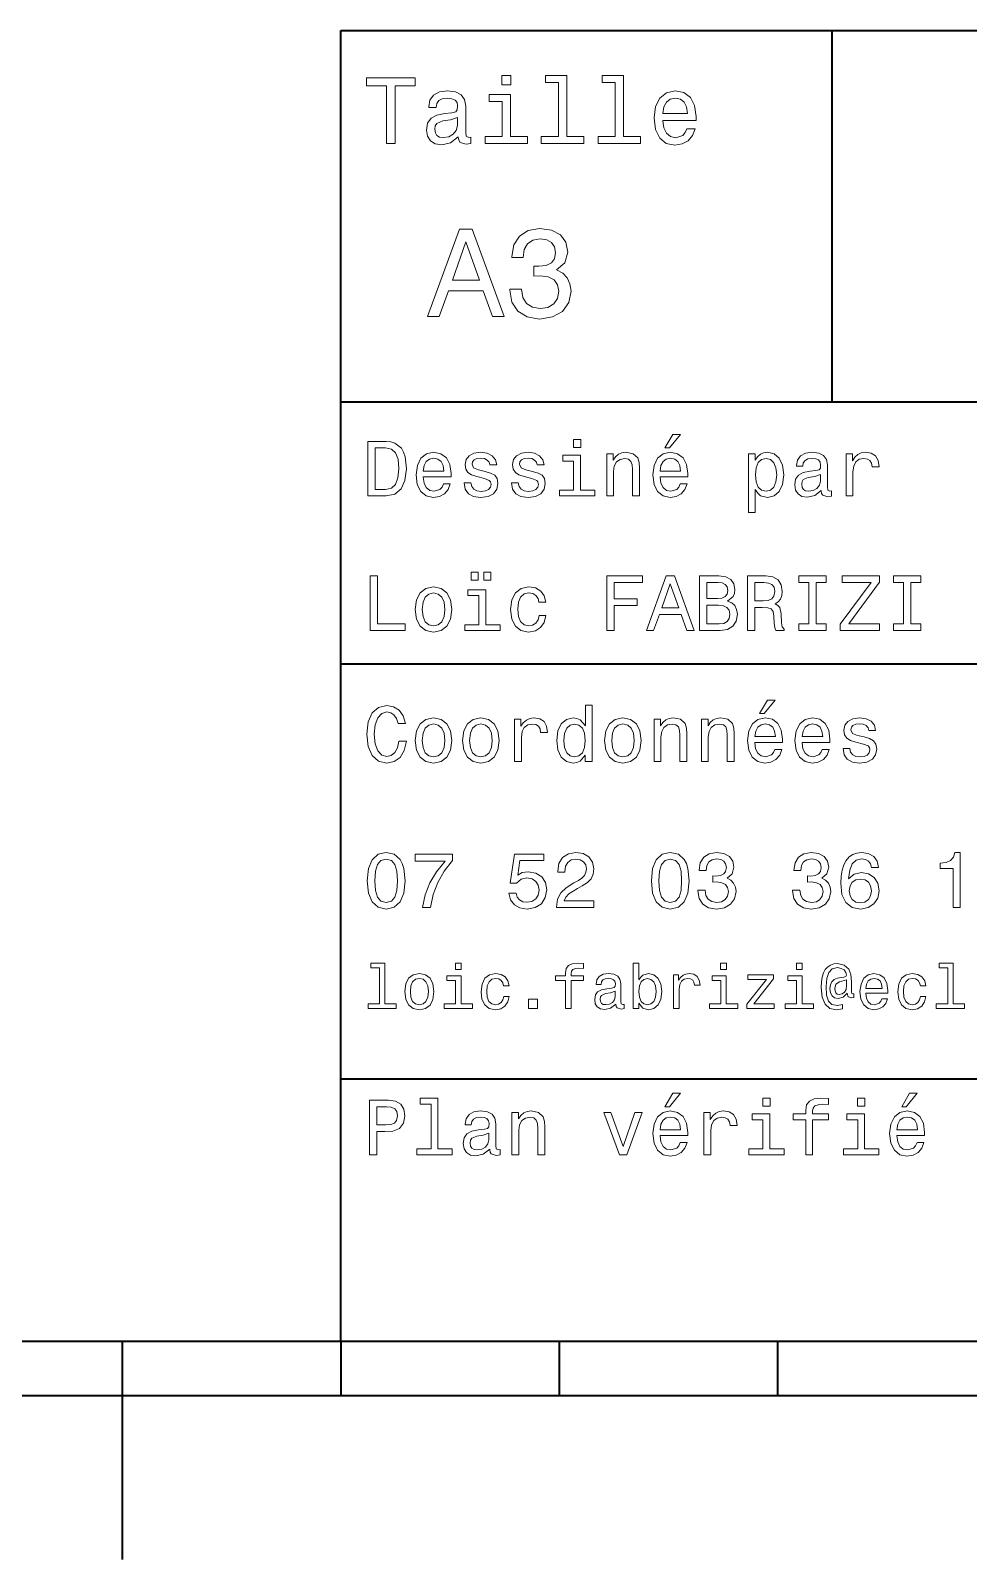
# Model space of a CAD drawing. Extents: x 0 to 420, y 0 to 297.
# Drawn here: x 205.8 to 248.7, y 0 to 70 of the extents above; entities that cross this region are included whole.
import ezdxf

# ---------------------------------------------------------------- set-up
doc = ezdxf.new("R2010")
doc.units = 0

msp = doc.modelspace()

# ---------------------------------------------------------------- linework, layer by layer
at = {"color": 7, "lineweight": 35}
for p, q in [((220, 10), (220, 70)), ((220, 70), (410, 70)), ((220, 53), (285, 53)), ((220, 41), (285, 41)), ((220, 22), (285, 22)), ((10, 10), (410, 10)), ((220, 10), (410, 10)), ((110, 7.5), (310, 7.5))]:
    msp.add_line(p, q, dxfattribs=at)
at = {"color": 7, "lineweight": 35, "ltscale": 0.425}
msp.add_line((242.5, 53), (242.5, 70), dxfattribs=at)
at = {"color": 7, "lineweight": 35, "ltscale": 0.25}
msp.add_line((210, 10), (210, 0), dxfattribs=at)
at = {"color": 7, "lineweight": 35, "ltscale": 0.0625}
for p, q in [((220, 10), (220, 7.5)), ((230, 10), (230, 7.5)), ((240, 10), (240, 7.5))]:
    msp.add_line(p, q, dxfattribs=at)
at = {"color": 7, "lineweight": 13}
for points in [[(227.786743, 67.940918), (227.38472, 67.940918), (227.38472, 67.508644), (227.786743, 67.508644)], [(229.969742, 67.621033), (229.969742, 65.157059), (229.187317, 65.157059), (229.187317, 64.837173), (231.128235, 64.837173), (231.128235, 65.157059), (230.350143, 65.157059), (230.350143, 67.940918), (229.373199, 67.940918), (229.373199, 67.621033)], [(232.572052, 67.621033), (232.572052, 65.157059), (231.789627, 65.157059), (231.789627, 64.837173), (233.730545, 64.837173), (233.730545, 65.157059), (232.952454, 65.157059), (232.952454, 67.940918), (231.97551, 67.940918), (231.97551, 67.621033)], [(222.10231, 64.837173), (222.5, 64.837173), (222.5, 67.47406), (223.407776, 67.47406), (223.407776, 67.837173), (221.190201, 67.837173), (221.190201, 67.47406), (222.10231, 67.47406)], [(225.387604, 65.139771), (225.387604, 65.126801), (225.409225, 64.979828), (225.47406, 64.876076), (225.746399, 64.793945), (225.958206, 64.828529), (225.958206, 65.122475), (225.867432, 65.109505), (225.746399, 65.165703), (225.724777, 65.338615), (225.724777, 66.540344), (225.672913, 66.84726), (225.521606, 67.0634), (225.257919, 67.193085), (224.886169, 67.240631), (224.523056, 67.188759), (224.255051, 67.041786), (224.086456, 66.812675), (224.030258, 66.510086), (224.030258, 66.484146), (224.371765, 66.484146), (224.402023, 66.665703), (224.497116, 66.795387), (224.65274, 66.873199), (224.873199, 66.903458), (225.085022, 66.881844), (225.236313, 66.817001), (225.327087, 66.704605), (225.357346, 66.548988), (225.340057, 66.367432), (225.270889, 66.276657), (225.097977, 66.233429), (224.773773, 66.198845), (224.402023, 66.121033), (224.138336, 65.982704), (223.982712, 65.766571), (223.935165, 65.446686), (223.978394, 65.161385), (224.112396, 64.949562), (224.328537, 64.815559), (224.626801, 64.768013), (225.028824, 64.858788)], [(234.750717, 65.887604), (236.272339, 65.887604), (236.276657, 66.064842), (236.207489, 66.561958), (236.017288, 66.933716), (235.714691, 67.158501), (235.312683, 67.240631), (234.919312, 67.154175), (234.616714, 66.912102), (234.422195, 66.51873), (234.353027, 66), (234.417862, 65.4683), (234.612396, 65.079247), (234.91066, 64.837173), (235.299713, 64.755043), (235.636887, 64.811234), (235.913544, 64.958214), (236.116714, 65.191643), (236.233429, 65.502876), (235.857346, 65.502876), (235.779541, 65.329971), (235.667145, 65.200287), (235.34726, 65.096542), (235.100861, 65.144089), (234.914993, 65.295387), (234.793945, 65.541786), (234.750717, 65.874634)], [(227.773773, 65.157059), (227.773773, 67.080688), (226.796829, 67.080688), (226.796829, 66.756485), (227.393372, 66.756485), (227.393372, 65.157059), (226.61528, 65.157059), (226.61528, 64.837173), (228.560516, 64.837173), (228.560516, 65.157059)], [(234.750717, 66.207489), (234.798279, 66.50576), (234.914993, 66.726219), (235.092224, 66.860229), (235.325653, 66.907776), (235.554749, 66.860229), (235.731995, 66.726219), (235.840057, 66.50576), (235.878967, 66.207489)], [(225.344376, 65.649857), (225.292511, 65.425072), (225.154175, 65.252159), (224.946686, 65.139771), (224.69165, 65.100861), (224.527374, 65.122475), (224.41066, 65.191643), (224.337173, 65.312675), (224.315567, 65.481262), (224.332855, 65.632561), (224.402023, 65.740631), (224.67868, 65.861671), (225.028824, 65.913544), (225.344376, 66.017288)], [(223.982712, 56.9049), (224.51297, 56.9049), (224.933716, 58.080692), (226.530258, 58.080692), (226.951004, 56.9049), (227.492798, 56.9049), (226.028824, 60.910664), (225.440918, 60.910664)], [(227.752167, 58.161385), (227.752167, 58.121037), (227.844376, 57.567722), (228.11528, 57.152737), (228.541794, 56.887608), (229.106628, 56.789627), (229.706055, 56.887608), (230.155624, 57.141212), (230.443802, 57.54467), (230.547546, 58.0634), (230.501434, 58.403458), (230.374634, 58.680115), (230.167145, 58.893372), (229.890488, 59.048992), (230.265137, 59.360229), (230.39769, 59.855907), (230.311234, 60.305477), (230.0634, 60.645535), (229.659943, 60.858791), (229.106628, 60.933716), (228.587891, 60.841499), (228.190201, 60.587898), (227.930832, 60.184437), (227.844376, 59.648415), (227.844376, 59.60807), (228.357346, 59.60807), (228.403458, 59.976944), (228.553314, 60.242077), (228.795395, 60.403458), (229.135452, 60.461094), (229.435165, 60.414986), (229.654175, 60.293949), (229.786743, 60.097984), (229.838623, 59.832855), (229.786743, 59.550434), (229.648422, 59.360229), (229.406342, 59.244957), (229.077805, 59.210377), (228.853027, 59.216141), (228.853027, 58.760807), (229.135452, 58.772335), (229.498566, 58.720463), (229.769455, 58.582134), (229.930832, 58.357349), (229.98848, 58.0634), (229.925079, 57.729107), (229.757919, 57.48127), (229.492798, 57.325649), (229.141205, 57.273777), (228.778091, 57.331413), (228.51297, 57.504322), (228.345825, 57.780979), (228.282425, 58.161385)], [(225.118149, 58.570606), (225.734863, 60.334293), (226.351578, 58.570606)], [(222.080688, 51.190563), (221.248566, 51.190563), (221.248566, 48.690563), (222.080688, 48.690563), (222.473343, 48.769814), (222.765137, 49.011169), (222.945251, 49.40382), (223.010086, 49.940563), (222.952454, 50.488113), (222.880402, 50.70425), (222.779541, 50.877163), (222.487747, 51.111313), (222.296829, 51.168949)], [(230.992798, 51.27702), (230.657776, 51.27702), (230.657776, 50.916786), (230.992798, 50.916786)], [(234.84726, 50.88797), (235.059799, 50.88797), (235.560516, 51.500362), (235.207489, 51.500362)], [(222.055481, 50.891571), (222.329254, 50.837536), (222.516571, 50.671829), (222.628235, 50.376442), (222.664261, 49.940563), (222.624634, 49.519093), (222.51297, 49.223705), (222.322052, 49.047192), (222.055481, 48.989555), (221.583572, 48.989555), (221.583572, 50.891571)], [(223.784576, 49.565922), (225.052597, 49.565922), (225.056198, 49.713619), (224.998566, 50.127884), (224.840057, 50.437683), (224.587891, 50.625), (224.252884, 50.693443), (223.925079, 50.621399), (223.672913, 50.41967), (223.510803, 50.091862), (223.453171, 49.659584), (223.507202, 49.216499), (223.669312, 48.892292), (223.917862, 48.690563), (224.242081, 48.62212), (224.523056, 48.668949), (224.753601, 48.791428), (224.922913, 48.98595), (225.020172, 49.245319), (224.706772, 49.245319), (224.641937, 49.101227), (224.548264, 48.993156), (224.281708, 48.9067), (224.07637, 48.946327), (223.921463, 49.072407), (223.820602, 49.27774), (223.784576, 49.555115)], [(223.784576, 49.832493), (223.824203, 50.081055), (223.921463, 50.264771), (224.069168, 50.376442), (224.263687, 50.416069), (224.454605, 50.376442), (224.60231, 50.264771), (224.692368, 50.081055), (224.724777, 49.832493)], [(226.623199, 49.818085), (226.317001, 49.890129), (226.090057, 49.972984), (226.014404, 50.142292), (226.036026, 50.261169), (226.111664, 50.347622), (226.234146, 50.401657), (226.41066, 50.423271), (226.579971, 50.401657), (226.713257, 50.336815), (226.799713, 50.239555), (226.835739, 50.109871), (227.145538, 50.109871), (227.145538, 50.117077), (227.091492, 50.351227), (226.943802, 50.534943), (226.713257, 50.650219), (226.41066, 50.693443), (226.104462, 50.650219), (225.881119, 50.531342), (225.740631, 50.354828), (225.697403, 50.131485), (225.729828, 49.915348), (225.830688, 49.76405), (225.996399, 49.655983), (226.237747, 49.580334), (226.590775, 49.493877), (226.806915, 49.40382), (226.864548, 49.331772), (226.886169, 49.223705), (226.853745, 49.09042), (226.767288, 48.989555), (226.626801, 48.924713), (226.439484, 48.903099), (226.241348, 48.924713), (226.09726, 49.000362), (226, 49.122841), (225.960373, 49.292149), (225.654175, 49.292149), (225.704605, 49.003963), (225.85231, 48.795029), (226.086456, 48.668949), (226.41066, 48.62212), (226.749283, 48.668949), (226.997833, 48.795029), (227.149139, 48.996758), (227.203171, 49.259727), (227.163544, 49.486671), (227.05188, 49.641571), (226.868149, 49.742435)], [(228.791794, 49.818085), (228.485596, 49.890129), (228.258652, 49.972984), (228.182999, 50.142292), (228.204605, 50.261169), (228.280258, 50.347622), (228.40274, 50.401657), (228.579254, 50.423271), (228.748566, 50.401657), (228.881851, 50.336815), (228.968292, 50.239555), (229.004318, 50.109871), (229.314117, 50.109871), (229.314117, 50.117077), (229.260086, 50.351227), (229.112396, 50.534943), (228.881851, 50.650219), (228.579254, 50.693443), (228.273056, 50.650219), (228.049713, 50.531342), (227.909225, 50.354828), (227.865997, 50.131485), (227.898422, 49.915348), (227.999283, 49.76405), (228.164993, 49.655983), (228.406342, 49.580334), (228.759369, 49.493877), (228.97551, 49.40382), (229.033142, 49.331772), (229.054749, 49.223705), (229.022339, 49.09042), (228.935883, 48.989555), (228.795395, 48.924713), (228.608063, 48.903099), (228.409943, 48.924713), (228.265854, 49.000362), (228.168594, 49.122841), (228.128967, 49.292149), (227.822769, 49.292149), (227.873199, 49.003963), (228.020889, 48.795029), (228.255051, 48.668949), (228.579254, 48.62212), (228.917862, 48.668949), (229.166428, 48.795029), (229.317719, 48.996758), (229.371765, 49.259727), (229.332138, 49.486671), (229.220459, 49.641571), (229.036743, 49.742435)], [(230.981995, 48.957134), (230.981995, 50.560158), (230.167862, 50.560158), (230.167862, 50.289986), (230.664978, 50.289986), (230.664978, 48.957134), (230.016571, 48.957134), (230.016571, 48.690563), (231.637604, 48.690563), (231.637604, 48.957134)], [(232.181549, 48.690563), (232.498566, 48.690563), (232.498566, 49.807278), (232.530975, 50.063042), (232.635452, 50.250362), (232.797546, 50.365635), (233.013687, 50.408863), (233.1866, 50.372841), (233.294662, 50.275578), (233.348709, 50.113472), (233.366714, 49.897335), (233.366714, 48.690563), (233.683716, 48.690563), (233.683716, 49.962177), (233.669312, 50.217941), (233.604462, 50.430477), (233.391937, 50.625), (233.060516, 50.693443), (232.876801, 50.668228), (232.721909, 50.599785), (232.588623, 50.484512), (232.484146, 50.329613), (232.484146, 50.625), (232.181549, 50.625)], [(234.627518, 49.565922), (235.895538, 49.565922), (235.899139, 49.713619), (235.841492, 50.127884), (235.682999, 50.437683), (235.430832, 50.625), (235.095825, 50.693443), (234.768005, 50.621399), (234.515854, 50.41967), (234.353745, 50.091862), (234.296112, 49.659584), (234.350143, 49.216499), (234.512253, 48.892292), (234.760803, 48.690563), (235.085022, 48.62212), (235.365997, 48.668949), (235.596542, 48.791428), (235.765854, 48.98595), (235.863113, 49.245319), (235.549713, 49.245319), (235.484863, 49.101227), (235.391205, 48.993156), (235.124634, 48.9067), (234.919312, 48.946327), (234.764404, 49.072407), (234.663544, 49.27774), (234.627518, 49.555115)], [(234.627518, 49.832493), (234.667145, 50.081055), (234.764404, 50.264771), (234.912109, 50.376442), (235.106628, 50.416069), (235.297546, 50.376442), (235.445251, 50.264771), (235.535309, 50.081055), (235.567719, 49.832493)], [(238.986313, 50.326012), (238.986313, 50.625), (238.669312, 50.625), (238.669312, 47.941284), (238.986313, 47.941284), (238.986313, 48.98595), (239.097977, 48.816643), (239.22406, 48.704971), (239.541061, 48.62212), (239.843658, 48.690563), (240.081406, 48.895893), (240.236313, 49.2201), (240.293945, 49.659584), (240.236313, 50.095463), (240.081406, 50.41967), (239.843658, 50.621399), (239.541061, 50.693443), (239.368164, 50.671829), (239.220459, 50.603386), (239.094376, 50.488113)], [(239.48703, 48.9067), (239.27449, 48.953533), (239.119598, 49.097622), (239.022339, 49.331772), (238.989914, 49.659584), (239.022339, 49.983791), (239.119598, 50.217941), (239.27449, 50.358429), (239.48703, 50.408863), (239.681549, 50.358429), (239.836456, 50.21434), (239.933716, 49.98019), (239.969742, 49.659584), (239.933716, 49.335377), (239.836456, 49.097622), (239.681549, 48.953533)], [(242.005051, 48.942726), (242.005051, 48.931919), (242.023056, 48.809441), (242.077087, 48.722984), (242.304031, 48.654541), (242.480545, 48.683357), (242.480545, 48.928314), (242.404907, 48.917507), (242.304031, 48.96434), (242.286026, 49.108429), (242.286026, 50.109871), (242.242798, 50.365635), (242.116714, 50.54575), (241.896973, 50.65382), (241.587173, 50.693443), (241.284576, 50.650219), (241.061234, 50.52774), (240.920746, 50.336815), (240.873917, 50.084656), (240.873917, 50.063042), (241.158508, 50.063042), (241.183716, 50.21434), (241.26297, 50.322407), (241.392654, 50.387249), (241.57637, 50.412464), (241.752884, 50.394455), (241.878967, 50.34042), (241.95462, 50.246758), (241.979828, 50.117077), (241.965424, 49.965778), (241.907776, 49.890129), (241.763687, 49.854107), (241.493515, 49.825291), (241.183716, 49.760448), (240.963974, 49.645176), (240.83429, 49.465057), (240.794678, 49.19849), (240.830688, 48.960735), (240.942368, 48.784222), (241.122482, 48.67255), (241.371033, 48.632927), (241.706055, 48.708576)], [(243.143372, 48.690563), (243.460373, 48.690563), (243.460373, 49.796471), (243.492798, 50.063042), (243.590057, 50.253963), (243.748566, 50.369236), (243.96109, 50.408863), (244.119598, 50.383648), (244.23848, 50.3116), (244.310516, 50.189121), (244.335739, 50.023415), (244.656342, 50.023415), (244.613113, 50.315205), (244.494232, 50.524136), (244.296112, 50.650219), (244.02594, 50.693443), (243.842224, 50.664627), (243.683716, 50.592579), (243.543228, 50.4701), (243.431564, 50.304398), (243.431564, 50.625), (243.143372, 50.625)], [(241.969025, 49.367798), (241.925797, 49.180477), (241.810516, 49.036385), (241.637604, 48.942726), (241.425079, 48.910305), (241.288177, 48.928314), (241.190918, 48.98595), (241.129684, 49.086815), (241.111679, 49.227306), (241.126083, 49.353386), (241.183716, 49.443443), (241.414261, 49.544312), (241.706055, 49.587536), (241.969025, 49.673992)], [(221.353027, 42.530979), (222.959656, 42.530979), (222.959656, 42.833572), (221.684433, 42.833572), (221.684433, 45.030979), (221.353027, 45.030979)], [(225.974777, 44.82925), (226.295395, 44.82925), (226.295395, 45.200287), (225.974777, 45.200287)], [(226.554749, 44.82925), (226.875366, 44.82925), (226.875366, 45.200287), (226.554749, 45.200287)], [(232.188766, 42.530979), (232.523773, 42.530979), (232.523773, 43.680115), (233.575653, 43.680115), (233.575653, 43.979107), (232.523773, 43.979107), (232.523773, 44.728386), (233.817001, 44.728386), (233.817001, 45.030979), (232.188766, 45.030979)], [(234.000717, 42.530979), (234.332138, 42.530979), (234.595093, 43.26585), (235.592941, 43.26585), (235.855911, 42.530979), (236.194519, 42.530979), (235.279541, 45.03458), (234.912109, 45.03458)], [(237.714691, 43.881844), (237.966858, 44.090778), (238.031708, 44.231266), (238.053314, 44.404179), (238.006485, 44.674351), (237.865997, 44.868874), (237.639053, 44.987751), (237.322052, 45.030979), (236.432281, 45.030979), (236.432281, 42.530979), (237.372482, 42.530979), (237.707489, 42.581413), (237.956055, 42.729107), (238.110947, 42.963257), (238.164978, 43.280258), (238.132568, 43.492794), (238.046112, 43.669308), (237.905624, 43.798992)], [(238.629684, 42.530979), (238.964691, 42.530979), (238.964691, 43.586456), (239.306915, 43.586456), (239.559082, 43.575649), (239.717575, 43.525215), (239.804031, 43.406338), (239.840057, 43.193802), (239.858063, 42.869595), (239.879684, 42.657059), (239.922913, 42.530979), (240.301147, 42.530979), (240.301147, 42.599422), (240.218292, 42.700287), (240.189484, 42.887608), (240.164261, 43.291065), (240.103027, 43.590057), (240.020172, 43.683716), (239.890488, 43.752159), (240.034576, 43.842216), (240.135452, 43.9683), (240.200287, 44.126801), (240.221909, 44.317722), (240.171478, 44.620316), (240.027374, 44.84726), (239.789627, 44.98415), (239.465424, 45.030979), (238.629684, 45.030979)], [(241.435883, 42.833572), (240.974792, 42.833572), (240.974792, 42.530979), (242.228394, 42.530979), (242.228394, 42.833572), (241.767288, 42.833572), (241.767288, 44.728386), (242.228394, 44.728386), (242.228394, 45.030979), (240.974792, 45.030979), (240.974792, 44.728386), (241.435883, 44.728386)], [(242.873199, 42.530979), (244.667145, 42.530979), (244.667145, 42.833572), (243.269455, 42.833572), (244.667145, 44.746399), (244.667145, 45.030979), (242.970459, 45.030979), (242.970459, 44.728386), (244.292511, 44.728386), (242.873199, 42.819164)], [(245.773056, 42.833572), (245.311966, 42.833572), (245.311966, 42.530979), (246.565567, 42.530979), (246.565567, 42.833572), (246.104462, 42.833572), (246.104462, 44.728386), (246.565567, 44.728386), (246.565567, 45.030979), (245.311966, 45.030979), (245.311966, 44.728386), (245.773056, 44.728386)], [(223.413544, 43.496399), (223.471176, 43.056915), (223.636887, 42.732708), (223.899857, 42.530979), (224.252884, 42.462536), (224.60231, 42.530979), (224.86528, 42.729107), (225.030975, 43.053314), (225.092224, 43.496399), (225.030975, 43.935879), (224.86528, 44.263687), (224.60231, 44.461815), (224.252884, 44.533859), (223.899857, 44.461815), (223.636887, 44.260086), (223.471176, 43.935879)], [(223.737747, 43.5), (223.770172, 43.824207), (223.871033, 44.058357), (224.033142, 44.20245), (224.252884, 44.25288), (224.469025, 44.20245), (224.631119, 44.061958), (224.731995, 43.824207), (224.768005, 43.5), (224.731995, 43.172188), (224.631119, 42.934437), (224.469025, 42.790344), (224.252884, 42.743515), (224.033142, 42.790344), (223.871033, 42.934437), (223.770172, 43.172188)], [(226.644806, 42.79755), (226.644806, 44.400574), (225.830688, 44.400574), (225.830688, 44.130402), (226.327805, 44.130402), (226.327805, 42.79755), (225.679398, 42.79755), (225.679398, 42.530979), (227.30043, 42.530979), (227.30043, 42.79755)], [(229.07637, 43.824207), (229.389771, 43.824207), (229.324921, 44.112392), (229.170029, 44.339336), (228.92868, 44.479828), (228.61528, 44.533859), (228.269455, 44.461815), (228.006485, 44.260086), (227.840775, 43.932278), (227.783142, 43.492794), (227.837173, 43.056915), (227.999283, 42.732708), (228.255051, 42.530979), (228.604462, 42.462536), (228.914261, 42.516571), (229.155624, 42.667866), (229.32132, 42.905621), (229.393372, 43.222622), (229.090775, 43.222622), (229.036743, 43.020893), (228.935883, 42.869595), (228.791794, 42.775936), (228.61528, 42.747116), (228.395538, 42.793949), (228.23703, 42.938038), (228.139771, 43.172188), (228.107346, 43.503601), (228.139771, 43.827808), (228.240631, 44.061958), (228.40274, 44.206051), (228.61528, 44.256485), (228.802597, 44.224064), (228.943085, 44.141209), (229.036743, 44.004322)], [(234.710373, 43.572044), (235.095825, 44.674351), (235.481262, 43.572044)], [(237.253601, 43.993515), (236.763687, 43.993515), (236.763687, 44.731987), (237.282425, 44.731987), (237.476944, 44.710373), (237.613831, 44.645531), (237.696686, 44.533859), (237.72551, 44.368156), (237.693085, 44.20245), (237.606628, 44.087173), (237.458939, 44.015129)], [(239.371765, 44.724785), (239.591492, 44.703171), (239.746399, 44.634727), (239.843658, 44.508644), (239.876083, 44.310516), (239.840057, 44.101585), (239.742798, 43.975502), (239.577087, 43.910664), (239.350143, 43.892651), (238.964691, 43.892651), (238.964691, 44.724785)], [(237.332855, 42.829971), (236.763687, 42.829971), (236.763687, 43.690922), (237.30043, 43.690922), (237.527374, 43.665707), (237.689484, 43.590057), (237.786743, 43.460373), (237.819168, 43.273052), (237.786743, 43.074928), (237.696686, 42.938038), (237.545395, 42.855186)], [(239.184433, 38.728386), (239.396973, 38.728386), (239.89769, 39.340778), (239.544662, 39.340778)], [(222.667862, 37.460373), (222.595825, 37.15778), (222.476944, 36.941643), (222.311234, 36.808357), (222.116714, 36.765129), (221.882568, 36.829971), (221.698853, 37.024494), (221.57637, 37.341499), (221.536743, 37.780979), (221.57637, 38.216858), (221.695251, 38.537464), (221.878967, 38.731987), (222.116714, 38.80043), (222.289627, 38.764408), (222.437317, 38.663544), (222.552597, 38.501442), (222.631851, 38.278099), (222.97406, 38.278099), (222.865997, 38.620316), (222.67868, 38.879681), (222.422913, 39.041786), (222.116714, 39.099422), (221.734863, 39.009365), (221.443085, 38.757202), (221.255768, 38.342937), (221.190918, 37.780979), (221.255768, 37.219021), (221.443085, 36.804756), (221.734863, 36.548992), (222.116714, 36.462536), (222.451736, 36.530979), (222.721909, 36.721901), (222.912827, 37.035301), (223.013687, 37.460373)], [(223.413544, 37.496399), (223.471176, 37.056915), (223.636887, 36.732708), (223.899857, 36.530979), (224.252884, 36.462536), (224.60231, 36.530979), (224.86528, 36.729107), (225.030975, 37.053314), (225.092224, 37.496399), (225.030975, 37.935879), (224.86528, 38.263687), (224.60231, 38.461815), (224.252884, 38.533859), (223.899857, 38.461815), (223.636887, 38.260086), (223.471176, 37.935879)], [(225.582138, 37.496399), (225.639771, 37.056915), (225.805481, 36.732708), (226.068451, 36.530979), (226.421463, 36.462536), (226.770889, 36.530979), (227.033859, 36.729107), (227.19957, 37.053314), (227.260803, 37.496399), (227.19957, 37.935879), (227.033859, 38.263687), (226.770889, 38.461815), (226.421463, 38.533859), (226.068451, 38.461815), (225.805481, 38.260086), (225.639771, 37.935879)], [(227.963257, 36.530979), (228.280258, 36.530979), (228.280258, 37.636887), (228.312683, 37.903458), (228.409943, 38.094379), (228.568451, 38.209652), (228.780975, 38.249279), (228.939484, 38.224064), (229.05835, 38.152016), (229.130402, 38.029537), (229.155624, 37.863831), (229.476227, 37.863831), (229.432999, 38.155621), (229.314117, 38.364552), (229.115997, 38.490635), (228.845825, 38.533859), (228.662109, 38.505043), (228.503601, 38.432995), (228.363113, 38.310516), (228.251434, 38.144814), (228.251434, 38.465416), (227.963257, 38.465416)], [(231.201721, 36.829971), (231.201721, 36.530979), (231.518738, 36.530979), (231.518738, 39.117435), (231.205338, 39.117435), (231.205338, 38.170029), (230.963974, 38.443802), (230.816284, 38.508644), (230.646973, 38.533859), (230.340775, 38.461815), (230.103027, 38.260086), (229.94812, 37.935879), (229.894089, 37.5), (229.94812, 37.064121), (230.103027, 36.736309), (230.340775, 36.530979), (230.646973, 36.462536), (230.816284, 36.487751), (230.967575, 36.552593)], [(232.087891, 37.496399), (232.145538, 37.056915), (232.311234, 36.732708), (232.574203, 36.530979), (232.927231, 36.462536), (233.276657, 36.530979), (233.539627, 36.729107), (233.705338, 37.053314), (233.766571, 37.496399), (233.705338, 37.935879), (233.539627, 38.263687), (233.276657, 38.461815), (232.927231, 38.533859), (232.574203, 38.461815), (232.311234, 38.260086), (232.145538, 37.935879)], [(234.350143, 36.530979), (234.667145, 36.530979), (234.667145, 37.647694), (234.69957, 37.903458), (234.804031, 38.090778), (234.966141, 38.206051), (235.182281, 38.249279), (235.355194, 38.213257), (235.463257, 38.115993), (235.517288, 37.953888), (235.535309, 37.737751), (235.535309, 36.530979), (235.85231, 36.530979), (235.85231, 37.802593), (235.837891, 38.058357), (235.773056, 38.270893), (235.560516, 38.465416), (235.229111, 38.533859), (235.045395, 38.508644), (234.890488, 38.440201), (234.757202, 38.324928), (234.65274, 38.170029), (234.65274, 38.465416), (234.350143, 38.465416)], [(236.518738, 36.530979), (236.835739, 36.530979), (236.835739, 37.647694), (236.868149, 37.903458), (236.972626, 38.090778), (237.13472, 38.206051), (237.350861, 38.249279), (237.523773, 38.213257), (237.631836, 38.115993), (237.685883, 37.953888), (237.703888, 37.737751), (237.703888, 36.530979), (238.020889, 36.530979), (238.020889, 37.802593), (238.006485, 38.058357), (237.94165, 38.270893), (237.729111, 38.465416), (237.39769, 38.533859), (237.213974, 38.508644), (237.059082, 38.440201), (236.925797, 38.324928), (236.82132, 38.170029), (236.82132, 38.465416), (236.518738, 38.465416)], [(238.964691, 37.406338), (240.232712, 37.406338), (240.236313, 37.554035), (240.17868, 37.9683), (240.020172, 38.278099), (239.768005, 38.465416), (239.432999, 38.533859), (239.105194, 38.461815), (238.853027, 38.260086), (238.690918, 37.932278), (238.633286, 37.5), (238.687317, 37.056915), (238.849426, 36.732708), (239.097977, 36.530979), (239.422195, 36.462536), (239.703171, 36.509365), (239.933716, 36.631844), (240.103027, 36.826366), (240.200287, 37.085735), (239.886887, 37.085735), (239.822052, 36.941643), (239.728394, 36.833572), (239.461823, 36.747116), (239.256485, 36.786743), (239.101593, 36.912823), (239.000717, 37.118156), (238.964691, 37.395531)], [(241.133286, 37.406338), (242.401306, 37.406338), (242.404907, 37.554035), (242.34726, 37.9683), (242.188766, 38.278099), (241.9366, 38.465416), (241.601593, 38.533859), (241.273773, 38.461815), (241.021606, 38.260086), (240.859512, 37.932278), (240.80188, 37.5), (240.855911, 37.056915), (241.018005, 36.732708), (241.266571, 36.530979), (241.590775, 36.462536), (241.871765, 36.509365), (242.10231, 36.631844), (242.271606, 36.826366), (242.368881, 37.085735), (242.055481, 37.085735), (241.990631, 36.941643), (241.896973, 36.833572), (241.630402, 36.747116), (241.425079, 36.786743), (241.270172, 36.912823), (241.169312, 37.118156), (241.133286, 37.395531)], [(243.971909, 37.658501), (243.66571, 37.730545), (243.438766, 37.8134), (243.363113, 37.982708), (243.384735, 38.101585), (243.460373, 38.188038), (243.582855, 38.242073), (243.759369, 38.263687), (243.92868, 38.242073), (244.061966, 38.177231), (244.148422, 38.079971), (244.184448, 37.950287), (244.494232, 37.950287), (244.494232, 37.957493), (244.440201, 38.191643), (244.292511, 38.375359), (244.061966, 38.490635), (243.759369, 38.533859), (243.453171, 38.490635), (243.229828, 38.371758), (243.08934, 38.195244), (243.046112, 37.971901), (243.078537, 37.755764), (243.179398, 37.604465), (243.345108, 37.496399), (243.586456, 37.42075), (243.939484, 37.334293), (244.155624, 37.244236), (244.213257, 37.172188), (244.234879, 37.064121), (244.202454, 36.930836), (244.115997, 36.829971), (243.97551, 36.765129), (243.788193, 36.743515), (243.590057, 36.765129), (243.445969, 36.840778), (243.348709, 36.963257), (243.309082, 37.132565), (243.002884, 37.132565), (243.053314, 36.844379), (243.201004, 36.635445), (243.435165, 36.509365), (243.759369, 36.462536), (244.097992, 36.509365), (244.346542, 36.635445), (244.497833, 36.837173), (244.55188, 37.100143), (244.512253, 37.327087), (244.400574, 37.481987), (244.216858, 37.582851)], [(223.737747, 37.5), (223.770172, 37.824207), (223.871033, 38.058357), (224.033142, 38.20245), (224.252884, 38.25288), (224.469025, 38.20245), (224.631119, 38.061958), (224.731995, 37.824207), (224.768005, 37.5), (224.731995, 37.172188), (224.631119, 36.934437), (224.469025, 36.790344), (224.252884, 36.743515), (224.033142, 36.790344), (223.871033, 36.934437), (223.770172, 37.172188)], [(225.906342, 37.5), (225.938766, 37.824207), (226.039627, 38.058357), (226.201736, 38.20245), (226.421463, 38.25288), (226.637604, 38.20245), (226.799713, 38.061958), (226.900574, 37.824207), (226.9366, 37.5), (226.900574, 37.172188), (226.799713, 36.934437), (226.637604, 36.790344), (226.421463, 36.743515), (226.201736, 36.790344), (226.039627, 36.934437), (225.938766, 37.172188)], [(230.701004, 38.249279), (230.909943, 38.198845), (231.068451, 38.058357), (231.162109, 37.824207), (231.19812, 37.5), (231.162109, 37.172188), (231.068451, 36.938038), (230.909943, 36.793949), (230.701004, 36.747116), (230.502884, 36.793949), (230.351593, 36.938038), (230.250717, 37.175793), (230.218292, 37.5), (230.250717, 37.820606), (230.351593, 38.054756), (230.502884, 38.198845)], [(232.412109, 37.5), (232.444519, 37.824207), (232.545395, 38.058357), (232.707489, 38.20245), (232.927231, 38.25288), (233.143372, 38.20245), (233.305481, 38.061958), (233.406342, 37.824207), (233.442368, 37.5), (233.406342, 37.172188), (233.305481, 36.934437), (233.143372, 36.790344), (232.927231, 36.743515), (232.707489, 36.790344), (232.545395, 36.934437), (232.444519, 37.172188)], [(238.964691, 37.672909), (239.004318, 37.921471), (239.101593, 38.105186), (239.249283, 38.216858), (239.443802, 38.256485), (239.63472, 38.216858), (239.782425, 38.105186), (239.872482, 37.921471), (239.904907, 37.672909)], [(241.133286, 37.672909), (241.172913, 37.921471), (241.270172, 38.105186), (241.417862, 38.216858), (241.612396, 38.256485), (241.803314, 38.216858), (241.951004, 38.105186), (242.041061, 37.921471), (242.073486, 37.672909)], [(221.216141, 31.071325), (221.270172, 30.505762), (221.439484, 30.102304), (221.709656, 29.857347), (222.08429, 29.778097), (222.455338, 29.857347), (222.72551, 30.102304), (222.891205, 30.505762), (222.948853, 31.071325), (222.891205, 31.633286), (222.822769, 31.856628), (222.72551, 32.040344), (222.455338, 32.285301), (222.08429, 32.368156), (221.709656, 32.285301), (221.439484, 32.036743), (221.270172, 31.633286)], [(223.752167, 29.850143), (224.115997, 29.850143), (224.234863, 30.444523), (224.443802, 30.999279), (224.739197, 31.514408), (225.124634, 31.997118), (225.124634, 32.296108), (223.409943, 32.296108), (223.409943, 31.9683), (224.778824, 31.9683), (224.382568, 31.481987), (224.083572, 30.974062), (223.874634, 30.433718)], [(227.696686, 30.502161), (227.77594, 30.206772), (227.952454, 29.976225), (228.211823, 29.832132), (228.543228, 29.778097), (228.907059, 29.842939), (229.19165, 30.019451), (229.371765, 30.300432), (229.440201, 30.660662), (229.378967, 30.995676), (229.206055, 31.258644), (228.935883, 31.427954), (228.586456, 31.489193), (228.316284, 31.445965), (228.107346, 31.327089), (228.208206, 32.000721), (229.303314, 32.000721), (229.303314, 32.296108), (227.966858, 32.296108), (227.768738, 30.970461), (228.056915, 30.970461), (228.265854, 31.139769), (228.532425, 31.201008), (228.76297, 31.161383), (228.939484, 31.046108), (229.051147, 30.869596), (229.090775, 30.642651), (229.051147, 30.415705), (228.935883, 30.239193), (228.759369, 30.127522), (228.532425, 30.087896), (228.341492, 30.113111), (228.193802, 30.195965), (228.085739, 30.325647), (228.031708, 30.502161)], [(229.879684, 29.850143), (231.597977, 29.850143), (231.597977, 30.159943), (230.239914, 30.159943), (230.315567, 30.32925), (230.445251, 30.46974), (230.845108, 30.725504), (231.057632, 30.833572), (231.295395, 30.988472), (231.464691, 31.168587), (231.561966, 31.381123), (231.597977, 31.622478), (231.536743, 31.925072), (231.367432, 32.162823), (231.108063, 32.314121), (230.773056, 32.368156), (230.427231, 32.306915), (230.164261, 32.137608), (229.994965, 31.867435), (229.937317, 31.510807), (229.937317, 31.460375), (230.265137, 31.460375), (230.265137, 31.489193), (230.297546, 31.73415), (230.394806, 31.914265), (230.549713, 32.029537), (230.755035, 32.069164), (230.963974, 32.033142), (231.118881, 31.943083), (231.219742, 31.802593), (231.255768, 31.62608), (231.230545, 31.460375), (231.162109, 31.319883), (231.046829, 31.197405), (230.888336, 31.089336), (230.675797, 30.974062), (230.322769, 30.750719), (230.074203, 30.512968), (229.926514, 30.224783), (229.879684, 29.86095)], [(234.227661, 31.071325), (234.281708, 30.505762), (234.451004, 30.102304), (234.721176, 29.857347), (235.095825, 29.778097), (235.466858, 29.857347), (235.73703, 30.102304), (235.90274, 30.505762), (235.960373, 31.071325), (235.90274, 31.633286), (235.83429, 31.856628), (235.73703, 32.040344), (235.466858, 32.285301), (235.095825, 32.368156), (234.721176, 32.285301), (234.451004, 32.036743), (234.281708, 31.633286)], [(236.356628, 30.635447), (236.356628, 30.610229), (236.414261, 30.264408), (236.583572, 30.005043), (236.850143, 29.839336), (237.203171, 29.778097), (237.577805, 29.839336), (237.858795, 29.997837), (238.03891, 30.25), (238.103745, 30.574207), (238.074921, 30.786743), (237.995682, 30.959654), (237.865997, 31.092939), (237.693085, 31.190201), (237.927231, 31.384726), (238.010086, 31.694523), (237.956055, 31.975504), (237.801147, 32.188038), (237.548996, 32.321323), (237.203171, 32.368156), (236.878967, 32.310516), (236.630402, 32.152016), (236.468292, 31.899855), (236.414261, 31.56484), (236.414261, 31.539625), (236.734863, 31.539625), (236.763687, 31.770172), (236.857346, 31.935879), (237.008636, 32.036743), (237.221176, 32.072765), (237.408508, 32.043949), (237.545395, 31.9683), (237.628235, 31.845821), (237.66066, 31.680115), (237.628235, 31.503601), (237.541779, 31.384726), (237.390488, 31.312679), (237.18515, 31.291065), (237.044662, 31.294668), (237.044662, 31.010086), (237.221176, 31.01729), (237.44812, 30.984869), (237.617432, 30.898415), (237.718292, 30.757925), (237.754318, 30.574207), (237.714691, 30.365273), (237.610229, 30.210375), (237.444519, 30.113111), (237.224777, 30.08069), (236.997833, 30.116714), (236.832138, 30.224783), (236.727661, 30.397694), (236.688034, 30.635447)], [(240.693802, 30.635447), (240.693802, 30.610229), (240.751434, 30.264408), (240.920746, 30.005043), (241.187317, 29.839336), (241.540344, 29.778097), (241.914978, 29.839336), (242.195969, 29.997837), (242.376083, 30.25), (242.440918, 30.574207), (242.412109, 30.786743), (242.332855, 30.959654), (242.203171, 31.092939), (242.030258, 31.190201), (242.264404, 31.384726), (242.34726, 31.694523), (242.293228, 31.975504), (242.138336, 32.188038), (241.886169, 32.321323), (241.540344, 32.368156), (241.216141, 32.310516), (240.967575, 32.152016), (240.805481, 31.899855), (240.751434, 31.56484), (240.751434, 31.539625), (241.072052, 31.539625), (241.100861, 31.770172), (241.194519, 31.935879), (241.345825, 32.036743), (241.558365, 32.072765), (241.745682, 32.043949), (241.882568, 31.9683), (241.965424, 31.845821), (241.997833, 31.680115), (241.965424, 31.503601), (241.878967, 31.384726), (241.727661, 31.312679), (241.522339, 31.291065), (241.381851, 31.294668), (241.381851, 31.010086), (241.558365, 31.01729), (241.785309, 30.984869), (241.95462, 30.898415), (242.055481, 30.757925), (242.091492, 30.574207), (242.05188, 30.365273), (241.947403, 30.210375), (241.781708, 30.113111), (241.561966, 30.08069), (241.335022, 30.116714), (241.169312, 30.224783), (241.06485, 30.397694), (241.025223, 30.635447)], [(244.634735, 31.676512), (244.566284, 31.9683), (244.407776, 32.184437), (244.162827, 32.321323), (243.845825, 32.368156), (243.633286, 32.342937), (243.44957, 32.274494), (243.28746, 32.162823), (243.150574, 32.004322), (243.042511, 31.806194), (242.963257, 31.56484), (242.912827, 31.280258), (242.898422, 30.959654), (242.956055, 30.448126), (243.132568, 30.077089), (243.417145, 29.853746), (243.806198, 29.778097), (244.155624, 29.842939), (244.422195, 30.012247), (244.595108, 30.278818), (244.656342, 30.617435), (244.595108, 30.959654), (244.429398, 31.222622), (244.17363, 31.388329), (243.856628, 31.445965), (243.514404, 31.373919), (243.258652, 31.168587), (243.312683, 31.56484), (243.427948, 31.849422), (243.604462, 32.01873), (243.849426, 32.076366), (244.029541, 32.04755), (244.166428, 31.971901), (244.256485, 31.845821), (244.303314, 31.676512)], [(248.042511, 29.850143), (248.370316, 29.850143), (248.370316, 32.368156), (248.125366, 32.368156), (248.060516, 32.148415), (247.930847, 32.000721), (247.732712, 31.914265), (247.458939, 31.885447), (247.458939, 31.629683), (248.042511, 31.629683)], [(221.561966, 31.071325), (221.590775, 31.507204), (221.680832, 31.820604), (221.842941, 32.004322), (222.08429, 32.069164), (222.322052, 32.004322), (222.484146, 31.820604), (222.574203, 31.507204), (222.603027, 31.071325), (222.574203, 30.631844), (222.484146, 30.318443), (222.322052, 30.134726), (222.08429, 30.073486), (221.842941, 30.134726), (221.680832, 30.318443), (221.590775, 30.631844)], [(234.573486, 31.071325), (234.60231, 31.507204), (234.692368, 31.820604), (234.854462, 32.004322), (235.095825, 32.069164), (235.333572, 32.004322), (235.495682, 31.820604), (235.585739, 31.507204), (235.614548, 31.071325), (235.585739, 30.631844), (235.495682, 30.318443), (235.333572, 30.134726), (235.095825, 30.073486), (234.854462, 30.134726), (234.692368, 30.318443), (234.60231, 30.631844)], [(244.306915, 30.613832), (244.267288, 30.386887), (244.166428, 30.213976), (244.004318, 30.098703), (243.802597, 30.062679), (243.590057, 30.098703), (243.427948, 30.210375), (243.323486, 30.383286), (243.291061, 30.610229), (243.327087, 30.833572), (243.427948, 31.002882), (243.593658, 31.11095), (243.817001, 31.150576), (244.011536, 31.11095), (244.166428, 31.006483), (244.267288, 30.837175)], [(221.775223, 27.080692), (221.775223, 25.438042), (221.253601, 25.438042), (221.253601, 25.224785), (222.547546, 25.224785), (222.547546, 25.438042), (222.028824, 25.438042), (222.028824, 27.293949), (221.377518, 27.293949), (221.377518, 27.080692)], [(222.930832, 25.99712), (222.976944, 25.645535), (223.109512, 25.386168), (223.319885, 25.224785), (223.60231, 25.170031), (223.881851, 25.224785), (224.092224, 25.383286), (224.224777, 25.642653), (224.273773, 25.99712), (224.224777, 26.348703), (224.092224, 26.610952), (223.881851, 26.769453), (223.60231, 26.827091), (223.319885, 26.769453), (223.109512, 26.60807), (222.976944, 26.348703)], [(223.190201, 26), (223.216141, 26.259367), (223.296829, 26.446688), (223.426514, 26.56196), (223.60231, 26.602306), (223.775223, 26.56196), (223.904892, 26.449568), (223.985596, 26.259367), (224.014404, 26), (223.985596, 25.737753), (223.904892, 25.547552), (223.775223, 25.432278), (223.60231, 25.394814), (223.426514, 25.432278), (223.296829, 25.547552), (223.216141, 25.737753)], [(225.515854, 25.438042), (225.515854, 26.720463), (224.864548, 26.720463), (224.864548, 26.504324), (225.262253, 26.504324), (225.262253, 25.438042), (224.743515, 25.438042), (224.743515, 25.224785), (226.040344, 25.224785), (226.040344, 25.438042)], [(225.52449, 27.293949), (225.256485, 27.293949), (225.256485, 27.005764), (225.52449, 27.005764)], [(227.46109, 26.259367), (227.711823, 26.259367), (227.659943, 26.489914), (227.536026, 26.671471), (227.342941, 26.783863), (227.092224, 26.827091), (226.815567, 26.769453), (226.605194, 26.60807), (226.472626, 26.345821), (226.426514, 25.994238), (226.469742, 25.645535), (226.599426, 25.386168), (226.804031, 25.224785), (227.083572, 25.170031), (227.331406, 25.213257), (227.52449, 25.334295), (227.657059, 25.524496), (227.714691, 25.778099), (227.472626, 25.778099), (227.429398, 25.616716), (227.348709, 25.495678), (227.233429, 25.42075), (227.092224, 25.397696), (226.916428, 25.43516), (226.789627, 25.550434), (226.711823, 25.737753), (226.685883, 26.002882), (226.711823, 26.262249), (226.792511, 26.449568), (226.922195, 26.564842), (227.092224, 26.605188), (227.242081, 26.579252), (227.354462, 26.51297), (227.429398, 26.40346)], [(230.296829, 26.504324), (230.296829, 25.224785), (230.55043, 25.224785), (230.55043, 26.504324), (231.126801, 26.504324), (231.126801, 26.720463), (230.55043, 26.720463), (230.55043, 26.815563), (230.570602, 26.930836), (230.636887, 27.008646), (230.749283, 27.054756), (230.91066, 27.072046), (231.126801, 27.06052), (231.126801, 27.279539), (230.853027, 27.293949), (230.605194, 27.268013), (230.432281, 27.190203), (230.328537, 27.054756), (230.296829, 26.861671), (230.296829, 26.720463), (229.832855, 26.720463), (229.832855, 26.504324)], [(232.599426, 25.426514), (232.599426, 25.417868), (232.613831, 25.319885), (232.657059, 25.250721), (232.838623, 25.195967), (232.979828, 25.219021), (232.979828, 25.414986), (232.919312, 25.406342), (232.838623, 25.443806), (232.824203, 25.559078), (232.824203, 26.360231), (232.789627, 26.564842), (232.688766, 26.708935), (232.51297, 26.795389), (232.265137, 26.827091), (232.023056, 26.792507), (231.844376, 26.694525), (231.731995, 26.541788), (231.694519, 26.340059), (231.694519, 26.322767), (231.922195, 26.322767), (231.942368, 26.443806), (232.005768, 26.53026), (232.109512, 26.582134), (232.256485, 26.602306), (232.39769, 26.587896), (232.498566, 26.54467), (232.559082, 26.469742), (232.579254, 26.365995), (232.567719, 26.244957), (232.521606, 26.184439), (232.406342, 26.155621), (232.190201, 26.132566), (231.942368, 26.080692), (231.766571, 25.988474), (231.662827, 25.844381), (231.631119, 25.631124), (231.659943, 25.440924), (231.749283, 25.299713), (231.893372, 25.210375), (232.092224, 25.178675), (232.360229, 25.239195)], [(233.654175, 25.463978), (233.841492, 25.242075), (234.097977, 25.170031), (234.340057, 25.224785), (234.533142, 25.38905), (234.654175, 25.651299), (234.700287, 26), (234.654175, 26.348703), (234.530258, 26.60807), (234.340057, 26.769453), (234.097977, 26.827091), (233.844376, 26.752163), (233.740631, 26.659943), (233.654175, 26.536024), (233.654175, 27.293949), (233.400574, 27.293949), (233.400574, 25.224785), (233.654175, 25.224785)], [(235.244949, 25.224785), (235.498566, 25.224785), (235.498566, 26.10951), (235.52449, 26.322767), (235.60231, 26.475506), (235.729111, 26.567724), (235.899139, 26.599424), (236.02594, 26.579252), (236.121033, 26.521614), (236.17868, 26.423632), (236.198853, 26.291067), (236.455338, 26.291067), (236.420746, 26.524496), (236.325653, 26.691643), (236.167145, 26.792507), (235.951004, 26.827091), (235.804031, 26.804035), (235.677231, 26.746399), (235.564835, 26.648417), (235.47551, 26.515852), (235.47551, 26.772335), (235.244949, 26.772335)], [(237.659943, 25.438042), (237.659943, 26.720463), (237.008636, 26.720463), (237.008636, 26.504324), (237.406342, 26.504324), (237.406342, 25.438042), (236.887604, 25.438042), (236.887604, 25.224785), (238.184433, 25.224785), (238.184433, 25.438042)], [(237.668579, 27.293949), (237.400574, 27.293949), (237.400574, 27.005764), (237.668579, 27.005764)], [(239.501434, 26.559078), (238.599426, 25.417868), (238.599426, 25.224785), (239.853027, 25.224785), (239.853027, 25.438042), (238.919312, 25.438042), (239.812683, 26.57637), (239.812683, 26.772335), (238.642654, 26.772335), (238.642654, 26.559078)], [(241.129684, 25.438042), (241.129684, 26.720463), (240.478394, 26.720463), (240.478394, 26.504324), (240.876083, 26.504324), (240.876083, 25.438042), (240.357346, 25.438042), (240.357346, 25.224785), (241.654175, 25.224785), (241.654175, 25.438042)], [(241.138321, 27.293949), (240.870316, 27.293949), (240.870316, 27.005764), (241.138321, 27.005764)], [(243.504318, 25.734871), (243.504318, 25.902018), (243.458206, 25.893373), (243.403458, 25.913546), (243.386169, 25.974064), (243.386169, 26.446688), (243.363113, 26.780981), (243.270889, 27.02882), (243.054749, 27.213257), (242.752167, 27.279539), (242.57637, 27.262249), (242.426514, 27.210375), (242.296829, 27.12392), (242.193085, 27.002882), (242.112396, 26.850145), (242.054749, 26.662825), (242.020172, 26.438042), (242.008636, 26.184439), (242.048996, 25.737753), (242.17868, 25.42075), (242.394806, 25.230549), (242.703171, 25.170031), (242.985596, 25.216139), (242.985596, 25.406342), (242.737747, 25.360231), (242.498566, 25.409224), (242.340057, 25.567724), (242.253601, 25.835735), (242.227661, 26.224785), (242.256485, 26.605188), (242.354462, 26.876081), (242.51297, 27.040346), (242.743515, 27.095102), (242.919312, 27.063402), (243.048996, 26.988474), (243.129684, 26.876081), (243.158508, 26.746399), (243.126801, 26.682999), (243.040344, 26.654179), (242.757919, 26.610952), (242.60231, 26.547552), (242.489914, 26.449568), (242.42363, 26.314121), (242.403458, 26.135448), (242.429398, 25.942364), (242.501434, 25.798271), (242.619598, 25.708935), (242.775208, 25.680117), (243.002884, 25.740635), (243.195969, 25.930836), (243.195969, 25.913546), (243.242081, 25.760807), (243.400574, 25.714699)], [(244.046112, 25.925074), (245.060516, 25.925074), (245.0634, 26.043228), (245.017288, 26.374641), (244.890488, 26.622478), (244.688766, 26.772335), (244.420746, 26.827091), (244.158508, 26.769453), (243.956772, 26.60807), (243.827087, 26.345821), (243.780975, 26), (243.824203, 25.645535), (243.953888, 25.386168), (244.15274, 25.224785), (244.412109, 25.170031), (244.636887, 25.207495), (244.82132, 25.305477), (244.956772, 25.461096), (245.034576, 25.668589), (244.783859, 25.668589), (244.731995, 25.553314), (244.657059, 25.46686), (244.443802, 25.397696), (244.279541, 25.429396), (244.155624, 25.53026), (244.074921, 25.694525), (244.046112, 25.916428)], [(244.046112, 26.138329), (244.077805, 26.337177), (244.155624, 26.48415), (244.273773, 26.573488), (244.429398, 26.605188), (244.582138, 26.573488), (244.700287, 26.48415), (244.772339, 26.337177), (244.798279, 26.138329)], [(246.544678, 26.259367), (246.795395, 26.259367), (246.743515, 26.489914), (246.619598, 26.671471), (246.426514, 26.783863), (246.175797, 26.827091), (245.899139, 26.769453), (245.688766, 26.60807), (245.556198, 26.345821), (245.510086, 25.994238), (245.553314, 25.645535), (245.682999, 25.386168), (245.887604, 25.224785), (246.167145, 25.170031), (246.414978, 25.213257), (246.608063, 25.334295), (246.740631, 25.524496), (246.798279, 25.778099), (246.556198, 25.778099), (246.51297, 25.616716), (246.432281, 25.495678), (246.317001, 25.42075), (246.175797, 25.397696), (246, 25.43516), (245.873199, 25.550434), (245.795395, 25.737753), (245.769455, 26.002882), (245.795395, 26.262249), (245.876083, 26.449568), (246.005768, 26.564842), (246.175797, 26.605188), (246.325653, 26.579252), (246.438049, 26.51297), (246.51297, 26.40346)], [(247.798279, 27.080692), (247.798279, 25.438042), (247.276657, 25.438042), (247.276657, 25.224785), (248.570602, 25.224785), (248.570602, 25.438042), (248.05188, 25.438042), (248.05188, 27.293949), (247.400574, 27.293949), (247.400574, 27.080692)], [(232.570602, 25.766571), (232.536026, 25.616716), (232.443802, 25.501442), (232.305481, 25.426514), (232.135452, 25.400578), (232.02594, 25.414986), (231.94812, 25.461096), (231.899139, 25.541788), (231.88472, 25.654181), (231.896255, 25.755045), (231.942368, 25.827091), (232.126801, 25.907782), (232.360229, 25.942364), (232.570602, 26.011528)], [(234.440918, 26), (234.412109, 25.740635), (234.33429, 25.550434), (234.210373, 25.43516), (234.054749, 25.397696), (233.88472, 25.43516), (233.760803, 25.550434), (233.682999, 25.737753), (233.657059, 26), (233.682999, 26.259367), (233.760803, 26.446688), (233.88472, 26.559078), (234.054749, 26.599424), (234.210373, 26.559078), (234.33429, 26.443806), (234.412109, 26.256485)], [(243.170029, 26.279539), (243.141205, 26.100866), (243.069168, 25.974064), (242.959656, 25.896255), (242.829971, 25.873199), (242.740631, 25.887609), (242.677231, 25.939482), (242.636887, 26.025938), (242.625366, 26.146975), (242.674347, 26.345821), (242.841492, 26.449568), (243.170029, 26.53026)], [(228.608063, 25.224785), (229.005768, 25.224785), (229.005768, 25.654181), (228.608063, 25.654181)], [(221.324203, 18.530979), (221.655624, 18.530979), (221.655624, 19.586454), (222.023056, 19.586454), (222.394089, 19.604465), (222.689484, 19.730547), (222.880402, 19.975504), (222.945251, 20.310518), (222.894806, 20.620316), (222.750717, 20.847261), (222.51297, 20.98415), (222.188766, 21.030979), (221.324203, 21.030979)], [(224.137604, 20.850864), (224.137604, 18.79755), (223.485596, 18.79755), (223.485596, 18.530979), (225.103027, 18.530979), (225.103027, 18.79755), (224.454605, 18.79755), (224.454605, 21.117435), (223.640488, 21.117435), (223.640488, 20.850864)], [(234.84726, 20.728386), (235.059799, 20.728386), (235.560516, 21.340778), (235.207489, 21.340778)], [(239.667145, 21.117435), (239.332138, 21.117435), (239.332138, 20.757204), (239.667145, 20.757204)], [(241.295395, 20.130404), (241.295395, 18.530979), (241.612396, 18.530979), (241.612396, 20.130404), (242.332855, 20.130404), (242.332855, 20.400576), (241.612396, 20.400576), (241.612396, 20.519451), (241.637604, 20.663544), (241.720459, 20.760807), (241.860947, 20.818443), (242.062683, 20.840057), (242.332855, 20.825647), (242.332855, 21.099422), (241.990631, 21.117435), (241.680832, 21.085014), (241.464691, 20.987751), (241.335022, 20.818443), (241.295395, 20.577089), (241.295395, 20.400576), (240.715424, 20.400576), (240.715424, 20.130404)], [(244.004318, 21.117435), (243.669312, 21.117435), (243.669312, 20.757204), (244.004318, 20.757204)], [(245.690201, 20.728386), (245.90274, 20.728386), (246.403458, 21.340778), (246.05043, 21.340778)], [(222.098709, 20.724783), (222.314835, 20.703169), (222.473343, 20.634726), (222.567001, 20.508644), (222.599426, 20.310518), (222.5634, 20.101583), (222.466141, 19.975504), (222.30043, 19.910662), (222.073486, 19.892651), (221.655624, 19.892651), (221.655624, 20.724783)], [(226.824921, 18.78314), (226.824921, 18.772333), (226.842941, 18.649855), (226.896973, 18.5634), (227.123917, 18.494957), (227.30043, 18.523775), (227.30043, 18.768732), (227.224777, 18.757925), (227.123917, 18.804754), (227.105911, 18.948847), (227.105911, 19.950287), (227.062683, 20.206051), (226.9366, 20.386166), (226.716858, 20.494236), (226.407059, 20.533861), (226.104462, 20.490633), (225.881119, 20.368155), (225.740631, 20.177233), (225.693802, 19.925072), (225.693802, 19.903458), (225.978394, 19.903458), (226.003601, 20.054754), (226.082855, 20.162823), (226.21254, 20.227665), (226.396255, 20.252882), (226.572769, 20.234869), (226.698853, 20.180836), (226.77449, 20.087175), (226.799713, 19.957493), (226.785309, 19.806194), (226.727661, 19.730547), (226.583572, 19.694523), (226.3134, 19.665705), (226.003601, 19.600864), (225.783859, 19.48559), (225.654175, 19.305475), (225.614548, 19.038904), (225.650574, 18.801151), (225.762253, 18.62464), (225.942368, 18.512968), (226.190918, 18.473343), (226.52594, 18.54899)], [(227.844376, 18.530979), (228.161377, 18.530979), (228.161377, 19.647694), (228.193802, 19.903458), (228.298279, 20.090778), (228.460373, 20.206051), (228.676514, 20.249279), (228.849426, 20.213255), (228.957489, 20.115993), (229.011536, 19.95389), (229.029541, 19.737751), (229.029541, 18.530979), (229.346542, 18.530979), (229.346542, 19.802593), (229.332138, 20.058357), (229.267288, 20.270893), (229.054749, 20.465418), (228.723343, 20.533861), (228.539627, 20.508644), (228.38472, 20.440201), (228.251434, 20.324926), (228.146973, 20.170029), (228.146973, 20.465418), (227.844376, 20.465418)], [(232.76152, 18.530979), (233.096542, 18.530979), (233.802597, 20.465418), (233.474777, 20.465418), (232.930832, 18.905619), (232.376083, 20.465418), (232.044662, 20.465418)], [(234.627518, 19.40634), (235.895538, 19.40634), (235.899139, 19.554033), (235.841492, 19.9683), (235.682999, 20.278097), (235.430832, 20.465418), (235.095825, 20.533861), (234.768005, 20.461815), (234.515854, 20.260086), (234.353745, 19.932276), (234.296112, 19.5), (234.350143, 19.056915), (234.512253, 18.732708), (234.760803, 18.530979), (235.085022, 18.462536), (235.365997, 18.509365), (235.596542, 18.631844), (235.765854, 18.826368), (235.863113, 19.085733), (235.549713, 19.085733), (235.484863, 18.941643), (235.391205, 18.833572), (235.124634, 18.747118), (234.919312, 18.786743), (234.764404, 18.912823), (234.663544, 19.118155), (234.627518, 19.395533)], [(236.637604, 18.530979), (236.954605, 18.530979), (236.954605, 19.636887), (236.98703, 19.903458), (237.08429, 20.094379), (237.242798, 20.209654), (237.455338, 20.249279), (237.613831, 20.224062), (237.732712, 20.152016), (237.804749, 20.029537), (237.829971, 19.863832), (238.150574, 19.863832), (238.107346, 20.155619), (237.988464, 20.364553), (237.790344, 20.490633), (237.520172, 20.533861), (237.336456, 20.505043), (237.177948, 20.432997), (237.03746, 20.310518), (236.925797, 20.144812), (236.925797, 20.465418), (236.637604, 20.465418)], [(239.656342, 18.79755), (239.656342, 20.400576), (238.842224, 20.400576), (238.842224, 20.130404), (239.33934, 20.130404), (239.33934, 18.79755), (238.690918, 18.79755), (238.690918, 18.530979), (240.311966, 18.530979), (240.311966, 18.79755)], [(243.993515, 18.79755), (243.993515, 20.400576), (243.179398, 20.400576), (243.179398, 20.130404), (243.676514, 20.130404), (243.676514, 18.79755), (243.028107, 18.79755), (243.028107, 18.530979), (244.649139, 18.530979), (244.649139, 18.79755)], [(245.470459, 19.40634), (246.73848, 19.40634), (246.742081, 19.554033), (246.684448, 19.9683), (246.52594, 20.278097), (246.273773, 20.465418), (245.938766, 20.533861), (245.610962, 20.461815), (245.358795, 20.260086), (245.196686, 19.932276), (245.139053, 19.5), (245.193085, 19.056915), (245.355194, 18.732708), (245.603745, 18.530979), (245.927948, 18.462536), (246.208939, 18.509365), (246.439484, 18.631844), (246.608795, 18.826368), (246.706055, 19.085733), (246.392654, 19.085733), (246.32782, 18.941643), (246.234146, 18.833572), (245.967575, 18.747118), (245.762253, 18.786743), (245.607346, 18.912823), (245.506485, 19.118155), (245.470459, 19.395533)], [(234.627518, 19.672911), (234.667145, 19.921469), (234.764404, 20.105186), (234.912109, 20.216858), (235.106628, 20.256483), (235.297546, 20.216858), (235.445251, 20.105186), (235.535309, 19.921469), (235.567719, 19.672911)], [(245.470459, 19.672911), (245.510086, 19.921469), (245.607346, 20.105186), (245.755051, 20.216858), (245.94957, 20.256483), (246.140488, 20.216858), (246.288193, 20.105186), (246.37825, 19.921469), (246.41066, 19.672911)], [(226.78891, 19.208212), (226.745682, 19.020893), (226.630402, 18.876801), (226.457489, 18.78314), (226.244965, 18.750719), (226.108063, 18.768732), (226.010803, 18.826368), (225.94957, 18.927233), (225.931549, 19.067722), (225.945969, 19.193804), (226.003601, 19.283861), (226.234146, 19.384726), (226.52594, 19.427954), (226.78891, 19.514408)]]:
    msp.add_lwpolyline(points, close=True, dxfattribs=at)

doc.saveas('drawing.dxf')
